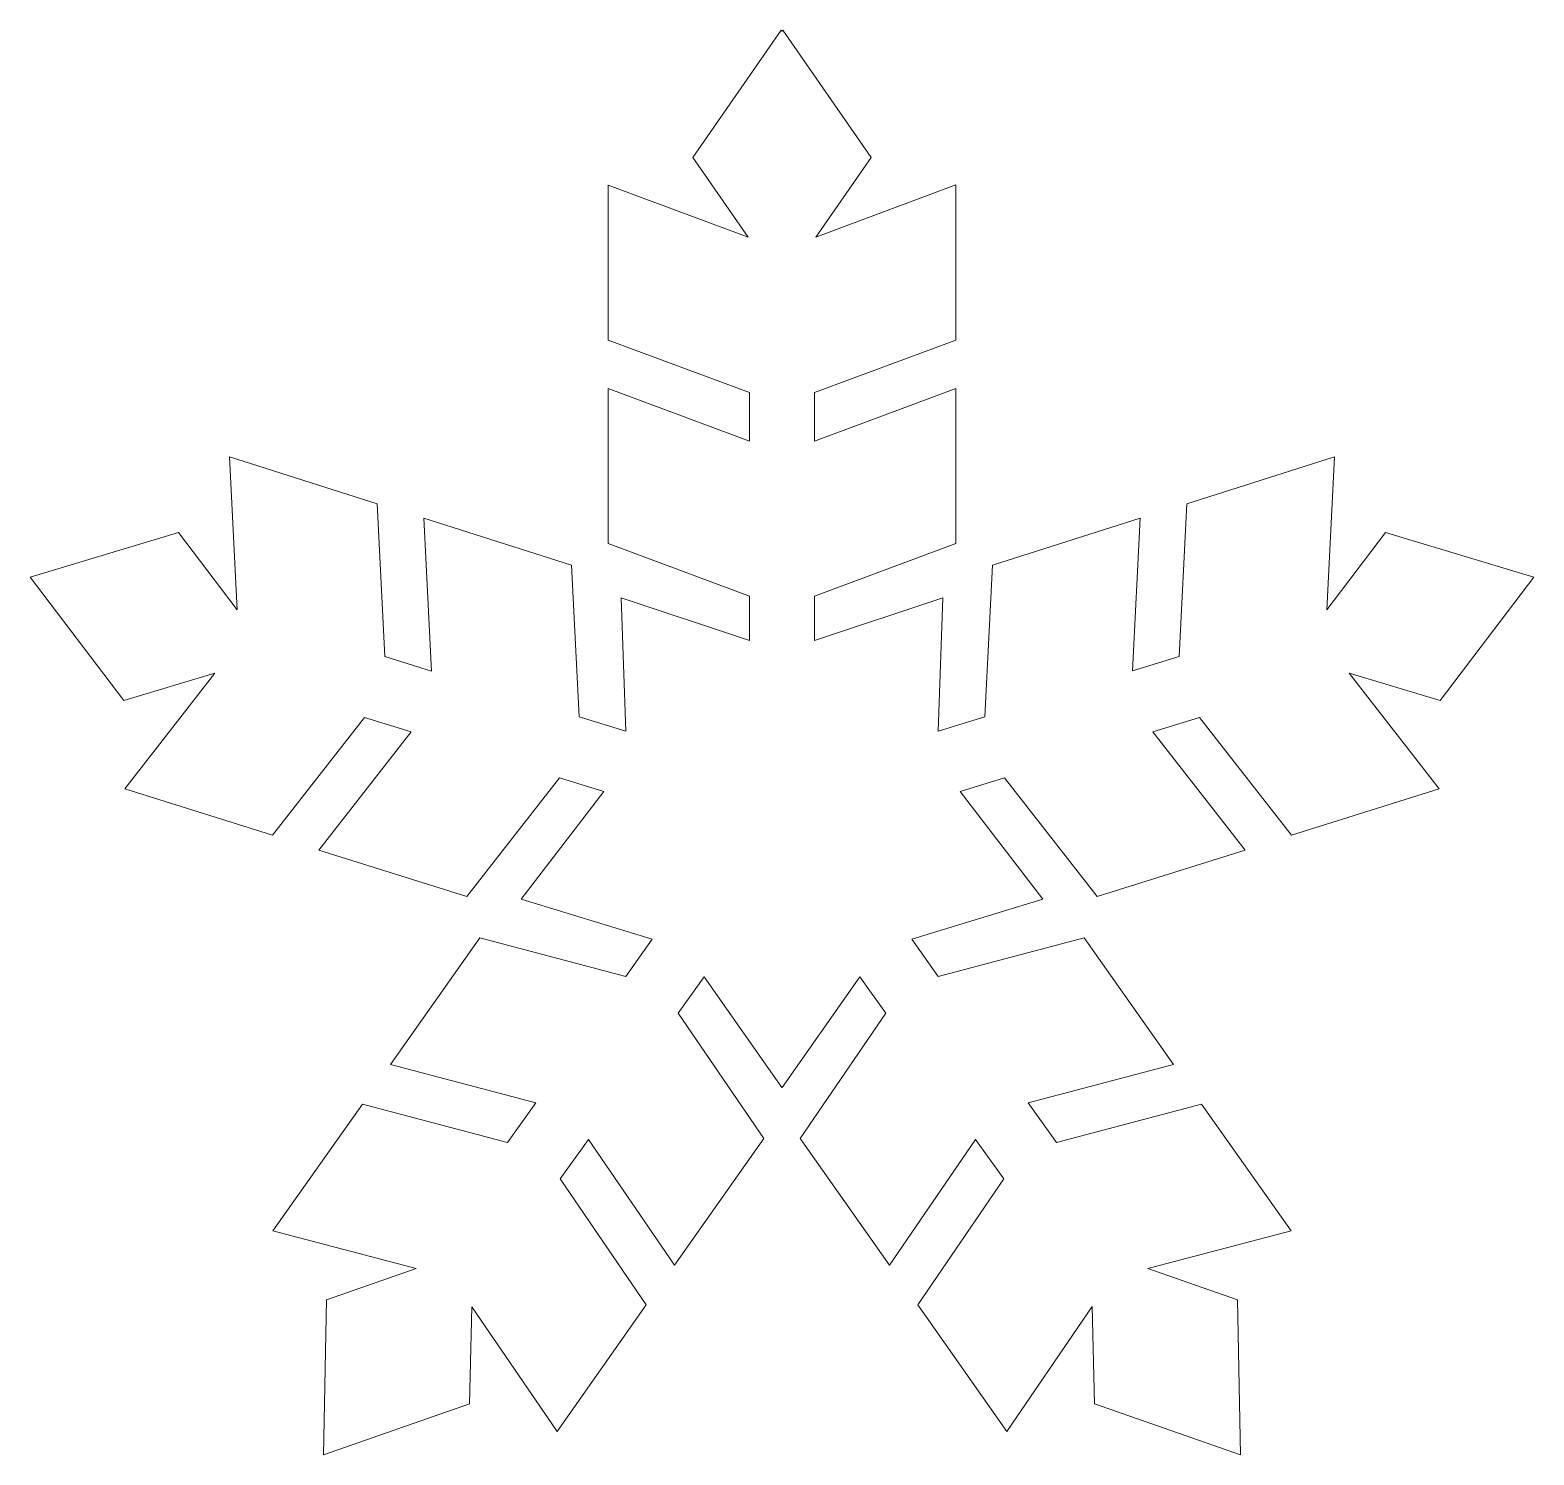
# Model space of a CAD drawing. Header units: inches. Extents: x 0.04 to 3.96, y 0.15 to 3.85.
import ezdxf

# ---------------------------------------------------------------- set-up
doc = ezdxf.new("R2010")
doc.units = ezdxf.units.IN
doc.header["$MEASUREMENT"] = 0
doc.layers.add('_U+0421_U+043B_U+043E_U+0439 1', color=7, linetype='Continuous')

msp = doc.modelspace()

# ---------------------------------------------------------------- linework, layer by layer
at = {"layer": '_U+0421_U+043B_U+043E_U+0439 1', "color": 12, "lineweight": 9, "true_color": 0xe30613}
msp.add_lwpolyline([(2, 1.1033), (1.9998, 1.1031), (1.7975, 1.3908), (1.73, 1.2958), (1.9525, 0.9703), (1.7203, 0.6409), (1.4967, 0.968), (1.4234, 0.865), (1.647, 0.5378), (1.4148, 0.2084), (1.193, 0.5328), (1.1876, 0.2802), (0.8071, 0.1473), (0.8156, 0.5503), (1.0486, 0.6317), (0.6758, 0.7304), (0.9087, 1.0594), (1.2861, 0.9595), (1.3596, 1.0627), (0.9813, 1.1629), (1.2142, 1.4919), (1.5935, 1.3914), (1.6626, 1.4885), (1.3217, 1.5929), (1.5363, 1.8727), (1.4209, 1.9084), (1.18, 1.5994), (0.7955, 1.7204), (1.0351, 2.0278), (0.914, 2.0653), (0.6751, 1.7588), (0.2906, 1.8798), (0.525, 2.1806), (0.2881, 2.1093), (0.0443, 2.4303), (0.4302, 2.5465), (0.5831, 2.3453), (0.5631, 2.7427), (0.9473, 2.6209), (0.9673, 2.2233), (1.088, 2.1859), (1.068, 2.5832), (1.4523, 2.4614), (1.4721, 2.0671), (1.5934, 2.0295), (1.5817, 2.3766), (1.9152, 2.2649), (1.9152, 2.3806), (1.548, 2.5172), (1.5476, 2.9203), (1.9152, 2.7835), (1.9152, 2.9101), (1.548, 3.0467), (1.5476, 3.4497), (1.9117, 3.3143), (1.7678, 3.5215), (1.9977, 3.8526), (2, 3.8494), (2.0023, 3.8527), (2.2322, 3.5215), (2.0883, 3.3143), (2.4524, 3.4498), (2.452, 3.0467), (2.0848, 2.9101), (2.0848, 2.7836), (2.4524, 2.9203), (2.452, 2.5172), (2.0848, 2.3807), (2.0848, 2.2649), (2.4183, 2.3766), (2.4066, 2.0296), (2.5279, 2.0671), (2.5478, 2.4615), (2.932, 2.5832), (2.912, 2.186), (3.0327, 2.2233), (3.0527, 2.6209), (3.4369, 2.7427), (3.4169, 2.3453), (3.5698, 2.5465), (3.9557, 2.4303), (3.7119, 2.1093), (3.475, 2.1806), (3.7094, 1.8799), (3.3249, 1.7589), (3.0861, 2.0653), (2.9649, 2.0278), (3.2045, 1.7204), (2.82, 1.5994), (2.5791, 1.9085), (2.4638, 1.8727), (2.6784, 1.593), (2.3375, 1.4886), (2.4066, 1.3914), (2.7858, 1.4919), (3.0187, 1.1629), (2.6405, 1.0627), (2.7139, 0.9595), (3.0913, 1.0594), (3.3242, 0.7305), (2.9514, 0.6317), (3.1844, 0.5504), (3.1929, 0.1474), (2.8124, 0.2803), (2.807, 0.5329), (2.5852, 0.2084), (2.353, 0.5379), (2.5766, 0.865), (2.5033, 0.968), (2.2797, 0.6409), (2.0475, 0.9703), (2.27, 1.2959), (2.2025, 1.3908), (2.0002, 1.1031), (2, 1.1033)], dxfattribs=at)

doc.saveas('drawing.dxf')
